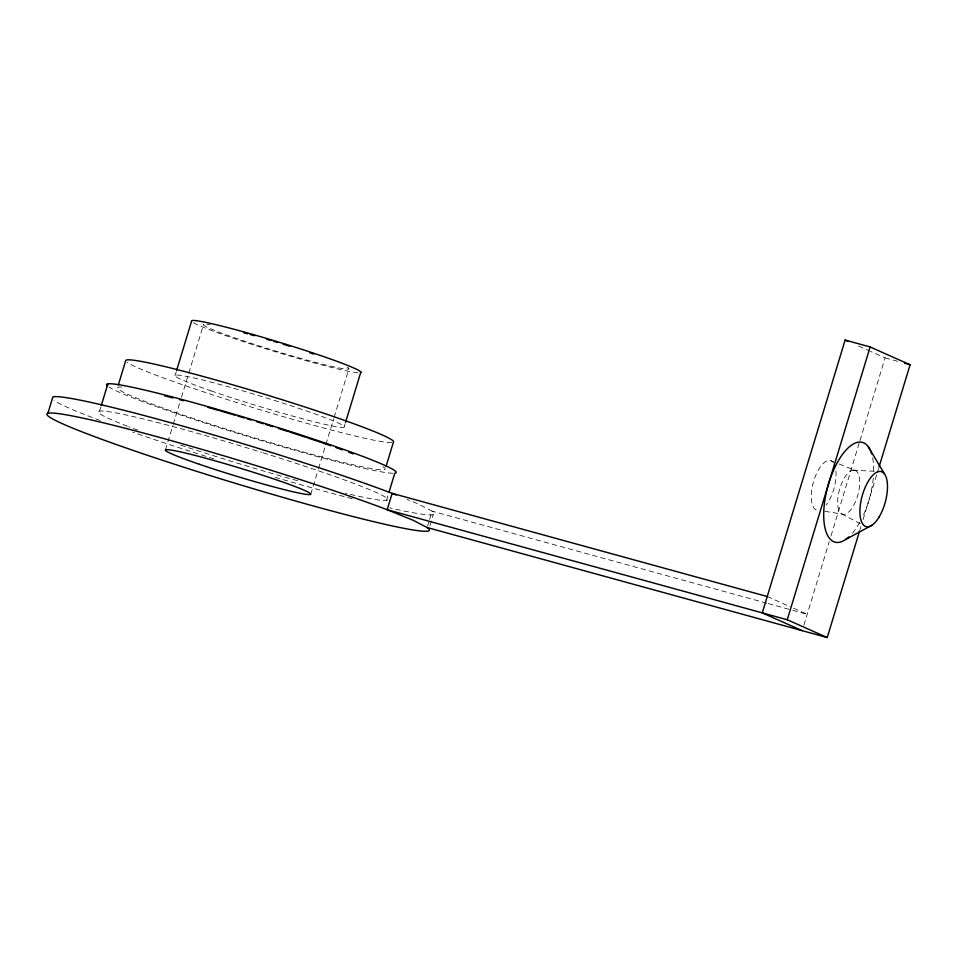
<?xml version="1.0" encoding="UTF-8"?>
<svg xmlns="http://www.w3.org/2000/svg" width="958" height="958" viewBox="0 0 958 958"><rect width="100%" height="100%" fill="white"/><g stroke="black" fill="none" stroke-linecap="round" stroke-linejoin="round"><path stroke-width="0.72" stroke-dasharray="4.79 3.59" d="M99.596 411.078L100.841 406.982M174.991 375.811L176.272 371.62M165.435 449.973L172.799 425.723M173.242 424.298L179.733 402.911M181.469 397.211L203.563 324.487M310.727 494.292L318.092 470.055M318.523 468.63L325.457 445.817M325.888 444.38L333.683 418.718M334.126 417.293L348.856 368.806M344.269 426.597L345.12 423.795M386.517 500.447L388.17 494.987M427.543 526.158L429.208 520.697M429.615 519.344L432.106 511.153L418.095 503.896L407.174 499.465M429.926 525.547L433.244 514.638M803.87 625.215L829.257 541.653M830.993 535.953L859.554 441.925M859.997 440.5L885.096 357.873L870.439 351.346M860.021 529.57L860.895 526.72M863.05 519.619L876.857 474.15M877.288 472.737L878.594 468.474M852.8 470.15L874.498 471.288M824.826 511.309L842.046 514.075L860.212 523.667M885.096 357.873L897.598 361.31M766.795 603.193L432.106 511.153A199.911 11.508 16.9 0 1 389.738 507.884M768.232 603.588L791.32 609.935M792.757 610.33L807.187 614.306L789.871 606.594M831.137 460.822L833.819 461.888M839.196 464.031L855.314 470.426A22.848 9.568 -74.6 0 1 853.003 506.566A22.848 9.568 -74.6 0 1 837.723 499.765A22.848 9.568 -74.6 0 1 855.314 470.426M858.452 346.018L869.11 350.76M767.226 596.511L788.542 605.995M352.269 498.699A199.911 11.508 16.9 0 1 275.197 477.347M213.933 458.834A199.911 11.508 16.9 0 1 132.659 432.166M100.147 420.49A199.911 11.508 16.9 0 1 54.007 400.372M263.031 452.799A151.352 8.718 16.9 0 1 380.398 494.448A151.352 8.718 16.9 0 1 345.419 493.19M297.483 480.676A151.352 8.718 16.9 0 1 178.068 444.225M137.784 430.154A151.352 8.718 16.9 0 1 128.695 426.729M127.486 426.262A151.352 8.718 16.9 0 1 117.81 413.269A151.352 8.718 16.9 0 1 261.654 452.368M392.912 473.264A151.352 8.718 16.9 0 1 249.583 437.052A151.352 8.718 16.9 0 1 109.068 387.116M347.083 367.082A75.969 4.371 16.9 0 1 276.623 351.335A75.969 4.371 16.9 0 1 205.156 324.175M206.748 324.271A75.969 4.371 16.9 0 1 210.149 324.738M382.877 466.726A139.94 8.059 16.9 0 1 247.427 435.71A139.94 8.059 16.9 0 1 121.51 387.116M391.834 442.56A139.94 8.059 16.9 0 1 258.636 409.317A139.94 8.059 16.9 0 1 127.127 362.316M358.041 372.794A88.531 5.101 16.9 0 1 272.491 350.844A88.531 5.101 16.9 0 1 192.774 322.307M872.63 457.768A51.744 21.663 -74.6 0 1 873.636 472.21M873.277 478.006A51.744 21.663 -74.6 0 1 862.32 517.512M859.793 522.397A51.744 21.663 -74.6 0 1 852.189 533.486M816.216 509.931A25.698 10.766 -74.6 0 1 814.803 477.791A25.698 10.766 -74.6 0 1 833.448 462.81M835.963 471.144A25.698 10.766 -74.6 0 1 826.215 504.89M211.023 390.852A88.531 5.101 16.9 0 0 344.03 427.22A88.531 5.101 16.9 0 0 223.849 385.547A88.531 5.101 16.9 0 0 211.023 390.852"/><path stroke-width="1.44" d="M47.9 413.257L52.87 396.887A199.911 11.508 16.9 0 1 189.373 427.975A199.911 11.508 16.9 0 1 392.145 493.358L767.226 596.511M101.249 405.617L107.883 383.799M118.313 384.984L125.773 360.436A139.94 8.059 16.9 0 1 263.558 393.978A139.94 8.059 16.9 0 1 393.487 441.973L386.026 466.522M176.691 370.219L191.564 321.253A88.531 5.101 16.9 0 1 278.071 341.886A88.531 5.101 16.9 0 1 360.603 372.662M345.551 422.394L360.843 372.039M388.996 492.268L394.804 473.168A151.352 8.718 16.9 0 0 252.421 419.712A151.352 8.718 16.9 0 0 107.607 386.086M879.025 467.049L910.1 364.747L870.139 346.964L845.136 340.078L762.257 612.88L802.217 630.675M859.589 530.983L827.221 637.549L787.26 619.754L870.139 346.964M845.663 539.498L872.02 525.212M904.544 363.226L910.1 364.747M787.26 619.754L387.176 509.728A199.911 11.508 16.9 0 0 74.449 416.371A199.911 11.508 16.9 0 0 200.917 472.677A199.911 11.508 16.9 0 0 427.136 527.523L827.221 637.549M396.241 495.023L392.145 493.358L387.176 509.728L413.126 520.266L427.136 527.523M845.136 340.078L847.806 341.264M868.355 446.811L884.545 474.054M243.56 332.677A75.969 4.371 16.9 0 1 247.535 333.767M250.266 334.522A75.969 4.371 16.9 0 1 254.433 335.695M266.743 339.252A75.969 4.371 16.9 0 1 270.815 340.461M273.545 341.276A75.969 4.371 16.9 0 1 277.616 342.497M283.005 344.15A75.969 4.371 16.9 0 1 289.759 346.257M309.853 352.784A75.969 4.371 16.9 0 1 313.673 354.077M164.692 395.834A139.94 8.059 16.9 0 1 172.967 397.929M179.565 399.654A139.94 8.059 16.9 0 1 183.649 400.731M207.862 407.354A139.94 8.059 16.9 0 1 219.071 410.539M220.484 410.946A139.94 8.059 16.9 0 1 235.081 415.209M237.764 416A139.94 8.059 16.9 0 1 244.482 417.999M247.176 418.814A139.94 8.059 16.9 0 1 251.224 420.035M256.612 421.664A139.94 8.059 16.9 0 1 263.342 423.735M266.025 424.562A139.94 8.059 16.9 0 1 272.707 426.645M278.443 428.442A139.94 8.059 16.9 0 1 288.382 431.603M289.771 432.058A139.94 8.059 16.9 0 1 306.189 437.411M307.638 437.89A139.94 8.059 16.9 0 1 320.307 442.141M321.66 442.608A139.94 8.059 16.9 0 1 330.905 445.793M335.935 447.566A139.94 8.059 16.9 0 1 342.545 449.925M348.76 452.2A139.94 8.059 16.9 0 1 353.155 453.841M848.932 536.875A51.744 21.663 -74.6 0 1 823.94 520.913A51.744 21.663 -74.6 0 1 841.974 455.11A51.744 21.663 -74.6 0 1 871.672 453.9M199.384 464.283A75.969 4.371 16.9 0 0 310.727 494.292A75.969 4.371 16.9 0 0 204.15 457.816A75.969 4.371 16.9 0 0 199.384 464.283M879.097 517.021A28.56 11.963 -74.6 0 0 881.971 471.851A28.56 11.963 -74.6 0 0 859.997 508.518A28.56 11.963 -74.6 0 0 879.097 517.021"/></g></svg>
